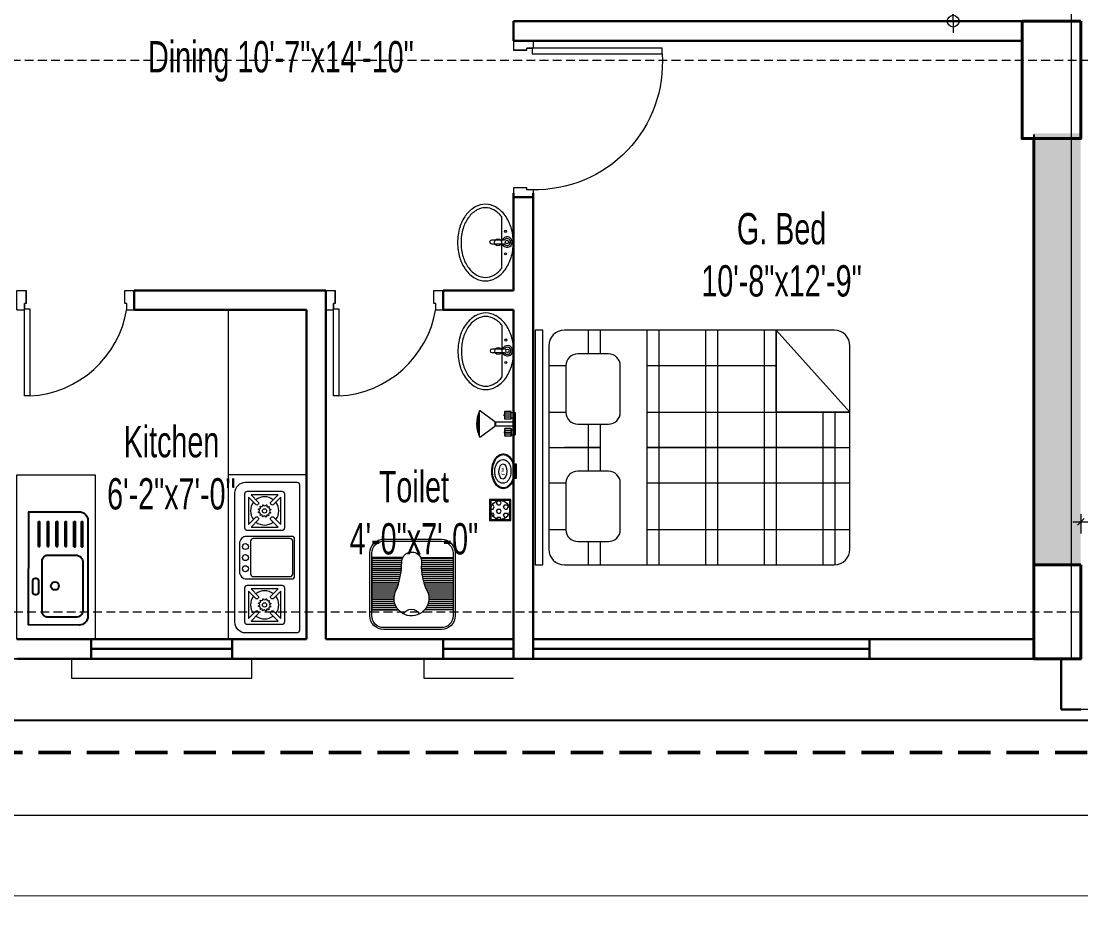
# Model space of a CAD drawing. Header units: inches. Extents: x 64086 to 138972, y -13497 to 16809.
# Drawn here: x 95404.9 to 95675.8, y -11984.5 to -11753.7 of the extents above; entities that cross this region are included whole.
import ezdxf

# ---------------------------------------------------------------- set-up
doc = ezdxf.new("R2010")
doc.units = ezdxf.units.IN
doc.header["$LTSCALE"] = 0.5
doc.header["$MEASUREMENT"] = 0
doc.header["$PDMODE"] = 2
doc.linetypes.add('DASHED', pattern=[0.75, 0.5, -0.25])
doc.layers.get('0').update_dxf_attribs({"lineweight": 13})
for name, color, linetype, lineweight in [('A-LINE', 252, 'Continuous', 15), ('BEAM 2', 87, 'Continuous', 15), ('Boundary', 6, 'DASHED', 50), ('Column', 1, 'Continuous', 40), ('DIM', 5, 'Continuous', 13), ('DOOR', 30, 'Continuous', 20), ('e-tv+tel', 5, 'Continuous', 25), ('eq1', 113, 'Continuous', 25), ('f2', 94, 'Continuous', 25), ('fixture', 24, 'Continuous', 13), ('fur', 42, 'Continuous', 15), ('P-BASIN1', 6, 'Continuous', 15), ('P-COMMODE', 6, 'Continuous', 15), ('P-FLOOR-DRAIN', 4, 'Continuous', 15), ('P-SHOWER', 7, 'Continuous', 15), ('P.cap', 4, 'Continuous', 20), ('railing', 30, 'Continuous', 15), ('Raling', 35, 'Continuous', 20), ('TEXT', 7, 'Continuous', 13), ('Text-2', 7, 'Continuous', 18), ('TEXT-IN', 7, 'Continuous', 15), ('text-s2', 7, 'Continuous', 20), ('WALL', 7, 'Continuous', 30), ('WALL-0', 7, 'Continuous', 18), ('Wall_20', 253, 'Continuous', 20)]:
    doc.layers.add(name, color=color, linetype=linetype, lineweight=lineweight)
doc.layers.add('FURNITURE', color=157, linetype='Continuous')
doc.styles.add('1', font='ARIALN.TTF')
doc.styles.get("Standard").update_dxf_attribs({"font": 'ARIALNB.TTF'})
doc.styles.add('STYLE1', font='ARIALN.TTF', dxfattribs={"width": 0.8})
doc.dimstyles.new('1_8', dxfattribs={"dimtxt": 5, "dimasz": 1.5, "dimexe": 0.18, "dimexo": 0.0625, "dimgap": 0.125, "dimtad": 0, "dimdec": 0, "dimzin": 3, "dimdsep": 46, "dimlunit": 4, "dimtxsty": 'STYLE1', "dimblk": 'D', "dimcen": 3, "dimse1": 1, "dimse2": 1, "dimclrt": 7, "dimadec": 0, "dimazin": 0, "dimtfac": 1, "dimtdec": 0, "dimtix": 1, "dimtmove": 0, "dimatfit": 3, "dimldrblk": 'OPEN90', "dimfxl": 1, "dimtvp": 0.75, "dimtolj": 1, "dimtzin": 0, "dimarcsym": 0})
doc.dimstyles.new('Column Dim', dxfattribs={"dimtxt": 9, "dimasz": 1.5, "dimexe": 13.25, "dimexo": 11, "dimgap": 1, "dimtad": 0, "dimdec": 1, "dimzin": 0, "dimdsep": 46, "dimlunit": 4, "dimtxsty": 'Standard', "dimblk": 'DIM', "dimcen": 0, "dimse1": 1, "dimse2": 1, "dimclrd": 5, "dimclre": 5, "dimclrt": 7, "dimadec": 0, "dimazin": 0, "dimtfac": 1, "dimtdec": 1, "dimtofl": 0, "dimtmove": 2, "dimatfit": 3, "dimldrblk": 'DIM', "dimfxl": 1, "dimtolj": 1, "dimtzin": 0, "dimarcsym": 0})
doc.dimstyles.new('DIM-1-2', dxfattribs={"dimtxt": 8, "dimasz": 1.75, "dimexe": 3, "dimexo": 2, "dimgap": 3, "dimtad": 0, "dimdec": 0, "dimzin": 3, "dimdsep": 46, "dimlunit": 4, "dimtxsty": '1', "dimblk": 'OBLIQUE', "dimcen": 1, "dimdle": 2, "dimclrd": 256, "dimclre": 256, "dimclrt": 256, "dimadec": 0, "dimazin": 0, "dimtfac": 0.75, "dimtdec": 0, "dimtmove": 1, "dimatfit": 3, "dimldrblk": 'OBLIQUE', "dimfxl": 1, "dimtolj": 1, "dimtzin": 0, "dimlwd": -1, "dimlwe": -1, "dimarcsym": 0})
pattern_1 = [(225, (19362.28457, 30685.39488), (-0.0883883476, 0.0883883476), [])]

# ---------------------------------------------------------------- blocks, each defined once
blk = doc.blocks.new('D')
at = {"layer": 'DIM'}
for q in [(-1.125, 0), (0, 1.125), (1.125, 0), (0, -1.125)]:
    blk.add_line((0, 0), q, dxfattribs=at)
at = {"layer": 'DIM', "color": 6, "const_width": 0.375}
blk.add_lwpolyline([(-0.1875, 0, 1), (0.1875, 0, 1)], format="xyb", close=True, dxfattribs=at)
blk = doc.blocks.new('*D47')
at = {"layer": 'Defpoints', "color": 0, "transparency": 16777216}
for p in [(71204.6, -11684.75), (71193.77, -11806.11), (99510, -11806.11)]:
    blk.add_point(p, dxfattribs=at)
at = {"layer": 'text-s2', "color": 0, "lineweight": -2, "transparency": 16777216}
blk.add_line((71193.77, -11686.25), (71193.77, -11804.61), dxfattribs=at)
at = {"layer": 'text-s2', "color": 0, "lineweight": -2, "transparency": 16777216, "xscale": 1.5, "yscale": 1.5, "zscale": 1.5}
for p, rotation in [((71193.77, -11684.75), 90), ((71193.77, -11806.11), 270)]:
    blk.add_blockref('D', p, dxfattribs=dict(at, rotation=rotation))
at = {"layer": 'text-s2', "color": 7, "transparency": 16777216, "insert": (71189.94, -11745.43), "char_height": 5, "attachment_point": 5, "rotation": 90, "style": 'STYLE1'}
blk.add_mtext('\\A1;10\'-1"', dxfattribs=at)
blk = doc.blocks.new('_Open90')
at = {"layer": 'DIM', "color": 0, "lineweight": -2}
for p, q in [((0, 0), (-1, 0)), ((-0.5, 0.5), (0, 0)), ((0, 0), (-0.5, -0.5))]:
    blk.add_line(p, q, dxfattribs=at)
blk = doc.blocks.new('toilet d')
at = {"layer": 'railing'}
for p, q in [((98951.72, -21113.88), (98951.72, -21091.64)), ((98951.72, -21091.64), (98953.15, -21091.64)), ((98953.15, -21091.64), (98953.15, -21113.88)), ((98925.06, -21118.64), (98925.06, -21113.64)), ((98927, -21113.64), (98925.06, -21113.64)), ((98955.06, -21113.64), (98953.15, -21113.64)), ((98955.06, -21113.64), (98955.06, -21118.64)), ((98926.96, -21113.88), (98926.96, -21115.31)), ((98926.96, -21113.88), (98926.96, -21115.31)), ((98926.96, -21115.31), (98927.44, -21115.31)), ((98927.44, -21115.31), (98927.44, -21118.64)), ((98927.44, -21115.31), (98927.44, -21118.64)), ((98953.15, -21113.88), (98951.72, -21113.88)), ((98952.68, -21115.31), (98952.68, -21118.64)), ((98952.68, -21118.64), (98952.68, -21115.31)), ((98952.68, -21115.31), (98953.15, -21115.31)), ((98953.15, -21113.88), (98953.15, -21115.31)), ((98953.15, -21115.31), (98953.15, -21113.88)), ((98927.44, -21118.64), (98925.06, -21118.64)), ((98955.06, -21118.64), (98952.68, -21118.64))]:
    blk.add_line(p, q, dxfattribs=at)
blk.add_arc((98953.17, -21118.15), 26.55, 93.112, 170.7406, dxfattribs=at)
blk = doc.blocks.new('_Oblique')
at = {"color": 0, "linetype": 'ByBlock', "lineweight": -2}
blk.add_line((-0.5, -0.5), (0.5, 0.5), dxfattribs=at)
blk = doc.blocks.new('*D440')
at = {"layer": 'Defpoints', "color": 0, "ltscale": 3, "transparency": 16777216}
for p in [(95137.85, -11940.71), (96481.85, -11940.62), (96481.86, -11977.21)]:
    blk.add_point(p, dxfattribs=at)
at = {"layer": 'TEXT', "ltscale": 3, "transparency": 16777216}
for p, q in [((95137.86, -11975.31), (95137.86, -11980.31)), ((96481.86, -11975.21), (96481.86, -11980.21)), ((95135.86, -11977.31), (95788.27, -11977.26)), ((96483.86, -11977.21), (95831.44, -11977.26))]:
    blk.add_line(p, q, dxfattribs=at)
at = {"layer": 'TEXT', "ltscale": 3, "transparency": 16777216, "xscale": 1.75, "yscale": 1.75, "zscale": 1.75}
for p, rotation in [((96481.86, -11977.21), 0.003934552262808667), ((95137.86, -11977.31), 180.0039345522628)]:
    blk.add_blockref('_Oblique', p, dxfattribs=dict(at, rotation=rotation))
at = {"layer": 'TEXT', "ltscale": 3, "transparency": 16777216, "insert": (95809.86, -11977.26), "char_height": 11, "attachment_point": 5, "rotation": 0.0039, "style": '1'}
blk.add_mtext('\\A1;112\'-0"', dxfattribs=at)
blk = doc.blocks.new('*D444')
at = {"layer": 'Defpoints', "color": 0, "ltscale": 3, "transparency": 16777216}
for p in [(96349.83, -11916.71), (95162.83, -11923.71), (96349.83, -11956.71)]:
    blk.add_point(p, dxfattribs=at)
at = {"layer": 'TEXT', "ltscale": 3, "transparency": 16777216}
for p, q in [((95160.83, -11956.71), (95734.32, -11956.71)), ((95162.83, -11954.71), (95162.83, -11959.71)), ((96351.83, -11956.71), (95778.34, -11956.71)), ((96349.83, -11954.71), (96349.83, -11959.71))]:
    blk.add_line(p, q, dxfattribs=at)
at = {"layer": 'TEXT', "ltscale": 3, "transparency": 16777216, "xscale": 1.75, "yscale": 1.75, "zscale": 1.75, "rotation": 180}
blk.add_blockref('_Oblique', (95162.83, -11956.71), dxfattribs=at)
at = {"layer": 'TEXT', "ltscale": 3, "transparency": 16777216, "xscale": 1.75, "yscale": 1.75, "zscale": 1.75}
blk.add_blockref('_Oblique', (96349.83, -11956.71), dxfattribs=at)
at = {"layer": 'TEXT', "ltscale": 3, "transparency": 16777216, "insert": (95756.33, -11956.71), "char_height": 11, "attachment_point": 5, "style": '1'}
blk.add_mtext('\\A1;98\'-11"', dxfattribs=at)
blk = doc.blocks.new('door-3')
at = {"layer": 'railing'}
for p, q in [((98873.42, -21113.88), (98873.42, -21080.69)), ((98873.42, -21080.69), (98874.85, -21080.69)), ((98874.85, -21080.69), (98874.85, -21113.88)), ((98836.75, -21118.64), (98836.75, -21113.64)), ((98838.65, -21113.64), (98836.75, -21113.64)), ((98876.75, -21113.64), (98874.85, -21113.64)), ((98876.75, -21113.64), (98876.75, -21118.64)), ((98838.66, -21113.88), (98838.66, -21115.31)), ((98838.66, -21113.88), (98838.66, -21115.31)), ((98838.66, -21115.31), (98839.13, -21115.31)), ((98839.13, -21115.31), (98839.13, -21118.64)), ((98839.13, -21115.31), (98839.13, -21118.64)), ((98874.85, -21113.88), (98873.42, -21113.88)), ((98874.37, -21115.31), (98874.37, -21118.64)), ((98874.37, -21118.64), (98874.37, -21115.31)), ((98874.37, -21115.31), (98874.85, -21115.31)), ((98874.85, -21113.88), (98874.85, -21115.31)), ((98874.85, -21115.31), (98874.85, -21113.88)), ((98839.13, -21118.64), (98836.75, -21118.64)), ((98876.75, -21118.64), (98874.37, -21118.64))]:
    blk.add_line(p, q, dxfattribs=at)
blk.add_arc((98871.12, -21113.08), 32.47, 85.9343, 181.4162, dxfattribs=at)
blk = doc.blocks.new('lilklkl')
at = {"color": 23}
for p, q in [((19201.27, -4998.29), (19141.27, -4998.29)), ((19141.27, -4998.29), (19141.27, -5000.29)), ((19141.27, -5000.29), (19201.27, -5000.29)), ((19201.27, -5000.29), (19201.27, -4998.29)), ((19167.27, -5001.79), (19145.27, -5001.79)), ((19197.27, -5001.79), (19162.27, -5001.79)), ((19171.27, -5001.79), (19171.27, -5014.9)), ((19141.27, -5005.79), (19141.27, -5074.79)), ((19171.27, -5014.9), (19171.27, -5005.79)), ((19201.27, -5074.79), (19201.27, -5005.79)), ((19171.27, -5074.79), (19171.27, -5026.9)), ((19171.27, -5026.9), (19171.27, -5078.79)), ((19145.27, -5078.79), (19175.27, -5078.79)), ((19175.27, -5078.79), (19197.27, -5078.79))]:
    blk.add_line(p, q, dxfattribs=at)
at = {"color": 33}
for p, q in [((19150.27, -5001.79), (19150.27, -5006.19)), ((19162.27, -5001.79), (19162.27, -5006.19)), ((19180.27, -5001.79), (19180.27, -5006.19)), ((19192.27, -5001.79), (19192.27, -5006.19)), ((19147.23, -5011.9), (19141.27, -5011.9)), ((19171.27, -5011.9), (19165.21, -5011.9)), ((19177.23, -5011.9), (19171.27, -5011.9)), ((19201.27, -5011.9), (19195.21, -5011.9)), ((19147.24, -5014.9), (19141.27, -5014.9)), ((19171.27, -5014.9), (19165.2, -5014.9)), ((19177.24, -5014.9), (19171.27, -5014.9)), ((19201.27, -5014.9), (19195.2, -5014.9)), ((19171.27, -5026.9), (19141.27, -5026.9)), ((19150.27, -5026.9), (19150.27, -5078.79)), ((19162.27, -5026.9), (19162.27, -5078.79)), ((19201.27, -5026.9), (19171.27, -5026.9)), ((19180.27, -5026.9), (19180.27, -5078.79)), ((19192.27, -5026.9), (19192.27, -5059.9)), ((19171.27, -5029.9), (19141.27, -5029.9)), ((19201.27, -5029.9), (19171.27, -5029.9)), ((19171.27, -5041.9), (19141.27, -5041.9)), ((19201.27, -5041.9), (19171.27, -5041.9)), ((19171.27, -5044.9), (19141.27, -5044.9)), ((19201.27, -5044.9), (19171.27, -5044.9)), ((19171.27, -5056.9), (19141.27, -5056.9)), ((19201.27, -5056.9), (19171.27, -5056.9)), ((19171.27, -5059.9), (19141.27, -5059.9)), ((19201.27, -5059.9), (19171.27, -5059.9)), ((19171.27, -5071.9), (19141.27, -5071.9)), ((19180.27, -5071.9), (19171.27, -5071.9)), ((19171.27, -5074.9), (19141.27, -5074.9)), ((19180.27, -5074.9), (19171.27, -5074.9))]:
    blk.add_line(p, q, dxfattribs=at)
at = {"color": 40}
for p, q in [((19162.21, -5006.19), (19150.23, -5006.19)), ((19192.21, -5006.19), (19180.23, -5006.19)), ((19147.23, -5009.2), (19147.24, -5017.1)), ((19165.2, -5017.09), (19165.21, -5009.2)), ((19177.23, -5009.2), (19177.24, -5017.1)), ((19195.2, -5017.09), (19195.21, -5009.2)), ((19150.24, -5020.09), (19162.2, -5020.09)), ((19180.24, -5020.09), (19192.2, -5020.09))]:
    blk.add_line(p, q, dxfattribs=at)
at = {"color": 23}
for centre, start, end in [((19145.27, -5005.79), 90, 180), ((19197.27, -5005.79), 0, 90), ((19145.27, -5074.79), 180, 270), ((19197.27, -5074.79), 270, 0)]:
    blk.add_arc(centre, 4, start, end, dxfattribs=at)
at = {"color": 40}
for centre, start, end in [((19150.23, -5009.19), 90, 180.1414), ((19162.21, -5009.19), 359.8975, 90), ((19180.23, -5009.19), 90, 180.1414), ((19192.21, -5009.19), 359.8975, 90), ((19150.24, -5017.09), 180.1414, 270), ((19162.2, -5017.09), 270, 359.8975), ((19180.24, -5017.09), 180.1414, 270), ((19192.2, -5017.09), 270, 359.8975)]:
    blk.add_arc(centre, 3, start, end, dxfattribs=at)
at = {"layer": 'DOOR'}
for p, q in [((19201.27, -5059.9), (19180.27, -5078.79)), ((19180.27, -5078.79), (19180.27, -5059.9)), ((19180.27, -5059.9), (19201.27, -5059.9))]:
    blk.add_line(p, q, dxfattribs=at)
blk = doc.blocks.new('A$C32C23EB6')
at = {"layer": 'fur'}
blk.add_blockref('lilklkl', (-19141.27, 5078.79), dxfattribs=at)
blk = doc.blocks.new('BURNER')
at = {"layer": 'fur'}
for points in [[(-21, -15), (-21, -0.75, -0.414214), (-20.25, 0), (20.25, 0, -0.414214), (21, -0.75), (21, -15, -0.414214), (18, -18), (-18, -18, -0.414214)], [(-5.9, -2.13), (-5.9, -14.72, 0.414214), (-3.9, -16.72), (3.94, -16.72, 0.414214), (5.94, -14.72), (5.94, -2.13, 0.414214), (5.19, -1.38), (-5.15, -1.38, 0.414214)], [(-5.32, -2.63), (-5.32, -12.88, 0.414214), (-4.57, -13.63), (4.53, -13.63, 0.414214), (5.28, -12.88), (5.28, -2.63, 0.414214), (4.53, -1.88), (-4.57, -1.88, 0.414214)], [(-18.5, -14.47), (-18.5, -4.97, -0.414214), (-17.75, -4.22), (-8.25, -4.22, -0.414214), (-7.5, -4.97), (-7.5, -14.47, -0.414214), (-8.25, -15.22), (-17.75, -15.22, -0.414214)], [(-17.5, -5.93), (-17.5, -13.51), (-15.47, -11.48, -0.414214), (-14.91, -11.48), (-14.76, -11.62, -0.414214), (-14.76, -12.19), (-16.79, -14.22), (-9.21, -14.22), (-11.24, -12.19, -0.414214), (-11.24, -11.62), (-11.1, -11.48, -0.414214), (-10.53, -11.48), (-8.5, -13.51), (-8.5, -5.93), (-10.53, -7.96, -0.414214), (-11.1, -7.96), (-11.24, -7.81, -0.414214), (-11.24, -7.25), (-9.21, -5.22), (-16.79, -5.22), (-14.76, -7.25, -0.414214), (-14.76, -7.81), (-14.91, -7.96, -0.414214), (-15.47, -7.96)], [(7.67, -14.47), (7.67, -4.97, -0.414214), (8.42, -4.22), (17.92, -4.22, -0.414214), (18.67, -4.97), (18.67, -14.47, -0.414214), (17.92, -15.22), (8.42, -15.22, -0.414214)], [(8.67, -5.93), (8.67, -13.51), (10.7, -11.48, -0.414214), (11.26, -11.48), (11.4, -11.62, -0.414214), (11.4, -12.19), (9.37, -14.22), (16.96, -14.22), (14.93, -12.19, -0.414214), (14.93, -11.62), (15.07, -11.48, -0.414214), (15.64, -11.48), (17.67, -13.51), (17.67, -5.93), (15.64, -7.96, -0.414214), (15.07, -7.96), (14.93, -7.81, -0.414214), (14.93, -7.25), (16.96, -5.22), (9.37, -5.22), (11.4, -7.25, -0.414214), (11.4, -7.81), (11.26, -7.96, -0.414214), (10.7, -7.96)], [(-13.5, -8.05, -0.029973), (-13.29, -8, 0.921201), (-12.6, -8.03, -0.029973), (-12.4, -8.09, 0.921201), (-11.8, -8.46, -0.029973), (-11.66, -8.61, 0.921201), (-11.33, -9.22, -0.029973), (-11.29, -9.43, 0.921201), (-11.31, -10.12, -0.029973), (-11.37, -10.32, 0.921201), (-11.74, -10.91, -0.029973), (-11.89, -11.06, 0.921201), (-12.51, -11.39, -0.029973), (-12.71, -11.43, 0.921201), (-13.4, -11.41, -0.029973), (-13.6, -11.35, 0.921201), (-14.2, -10.98, -0.029973), (-14.34, -10.83, 0.921201), (-14.67, -10.21, -0.029973), (-14.71, -10.01, 0.921201), (-14.69, -9.31, -0.029973), (-14.63, -9.11, 0.921201), (-14.26, -8.52, -0.029973), (-14.11, -8.38, 0.921201)], [(12.67, -8.05, -0.029973), (12.87, -8, 0.921201), (13.57, -8.03, -0.029973), (13.77, -8.09, 0.921201), (14.36, -8.46, -0.029973), (14.51, -8.61, 0.921201), (14.83, -9.22, -0.029973), (14.88, -9.43, 0.921201), (14.86, -10.12, -0.029973), (14.8, -10.32, 0.921201), (14.43, -10.91, -0.029973), (14.28, -11.06, 0.921201), (13.66, -11.39, -0.029973), (13.46, -11.43, 0.921201), (12.76, -11.41, -0.029973), (12.56, -11.35, 0.921201), (11.97, -10.98, -0.029973), (11.83, -10.83, 0.921201), (11.5, -10.21, -0.029973), (11.45, -10.01, 0.921201), (11.48, -9.31, -0.029973), (11.54, -9.11, 0.921201), (11.91, -8.52, -0.029973), (12.06, -8.38, 0.921201)]]:
    blk.add_lwpolyline(points, format="xyb", close=True, dxfattribs=at)
for centre, radius in [((-13.01, -9.75), 0.597), ((13.19, -9.75), 0.597), ((-3.07, -15.05), 0.834), ((0.02, -15.05), 0.834), ((3.11, -15.05), 0.834)]:
    blk.add_circle(centre, radius, dxfattribs=at)
for centre, start, end in [((-13, -9.72), 52.3105, 127.6895), ((13.17, -9.72), 52.3105, 127.6895), ((-13, -9.72), 142.3105, 217.6895), ((-13, -9.72), 322.3105, 37.6895), ((13.17, -9.72), 142.3105, 217.6895), ((13.17, -9.72), 322.3105, 37.6895), ((-13, -9.72), 232.3105, 307.6895), ((13.17, -9.72), 232.3105, 307.6895)]:
    blk.add_arc(centre, 3.93, start, end, dxfattribs=at)
blk = doc.blocks.new('RFG')
at = {"layer": 'eq1'}
for p, q in [((58975.63, -1234.82), (58975.16, -1234.82)), ((58978, -1234.82), (58977.52, -1234.82)), ((58980.84, -1234.82), (58980.36, -1234.82)), ((58983.67, -1234.82), (58983.2, -1234.82)), ((58986.51, -1234.82), (58986.04, -1234.82)), ((58989.35, -1234.82), (58988.88, -1234.82)), ((58975.63, -1242.84), (58975.16, -1242.84)), ((58978, -1242.84), (58977.52, -1242.84)), ((58980.84, -1242.84), (58980.36, -1242.84)), ((58983.67, -1242.84), (58983.2, -1242.84)), ((58986.51, -1242.84), (58986.04, -1242.84)), ((58989.35, -1242.84), (58988.88, -1242.84))]:
    blk.add_line(p, q, dxfattribs=at)
for points in [[(58976.37, -1209.78), (58992.47, -1209.78), (58992.45, -1245.97), (58976.37, -1245.97, -0.414214), (58973.53, -1243.14), (58973.53, -1212.62, -0.414214)], [(58988.15, -1221.65), (58988.15, -1230.22, -0.414214), (58986.26, -1232.11), (58977.49, -1232.11, -0.414214), (58975.12, -1229.74), (58975.12, -1214.61, -0.414214), (58977.49, -1212.24), (58986.26, -1212.24, -0.414214), (58988.15, -1214.13)], [(58990.06, -1219.46), (58990.42, -1219.46, -0.414214), (58991.13, -1220.17), (58991.13, -1223.99, -0.414214), (58990.42, -1224.7), (58990.06, -1224.7, -0.414214), (58989.35, -1223.99), (58989.35, -1220.17, -0.414214)]]:
    blk.add_lwpolyline(points, format="xyb", close=True, dxfattribs=at)
for points in [[(58975.16, -1234.82), (58975.16, -1242.84)], [(58975.63, -1234.82), (58975.63, -1242.84)], [(58977.52, -1234.82), (58977.52, -1242.84)], [(58978, -1234.82), (58978, -1242.84)], [(58980.36, -1234.82), (58980.36, -1242.84)], [(58980.84, -1234.82), (58980.84, -1242.84)], [(58983.2, -1234.82), (58983.2, -1242.84)], [(58983.67, -1234.82), (58983.67, -1242.84)], [(58986.04, -1234.82), (58986.04, -1242.84)], [(58986.51, -1234.82), (58986.51, -1242.84)], [(58988.88, -1234.82), (58988.88, -1242.84)], [(58989.35, -1234.82), (58989.35, -1242.84)]]:
    blk.add_lwpolyline(points, dxfattribs=at)
blk.add_circle((58984.09, -1222.25), 1.28, dxfattribs=at)
blk = doc.blocks.new('p-basin11')
at = {"lineweight": 13}
for p, q in [((-0.49, 4.45), (-0.49, 0.85)), ((0.5, 0.86), (0.5, 4.45)), ((-7.44, 1.49), (7.15, 1.49))]:
    blk.add_line(p, q, dxfattribs=at)
for centre, radius in [((-0.08, 2.58), 0.99), ((-3.35, 0.44), 0.298), ((0, 0), 0.495), ((3.06, 0.44), 0.298)]:
    blk.add_circle(centre, radius, dxfattribs=at)
for centre, radius, start, end in [((-1.18, 2.6), 11.33, 106.7647, 126.0274), ((-1.18, 2.6), 10.34, 106.7647, 126.0274), ((-1.18, 2.6), 10.34, 106.7647, 126.0274), ((-0.15, -0.85), 14.92, 90, 106.7647), ((-0.15, -0.85), 13.93, 90, 106.7647), ((-0.15, -0.85), 13.93, 90, 106.7647), ((-0.15, -0.85), 14.92, 73.2353, 90), ((-0.15, -0.85), 13.93, 73.2353, 90), ((-0.15, -0.85), 13.93, 73.2353, 90), ((0.89, 2.6), 10.34, 53.9726, 73.2353), ((0.89, 2.6), 10.34, 53.9726, 73.2353), ((0.89, 2.6), 11.33, 53.9726, 73.2353), ((-5.2, 6.16), 5.84, 150.3366, 180), ((-2.77, 4.78), 8.63, 126.0274, 150.3366), ((-2.77, 4.78), 7.64, 126.0274, 150.3366), ((-2.77, 4.78), 7.64, 126.0274, 150.3366), ((2.48, 4.78), 7.64, 29.6634, 53.9726), ((2.48, 4.78), 8.63, 29.6634, 53.9726), ((4.9, 6.16), 5.84, 0, 29.6634), ((-5.2, 6.16), 5.84, 180, 209.6634), ((-5.2, 6.16), 4.85, 150.3366, 180), ((-5.2, 6.16), 4.85, 150.3366, 180), ((-5.2, 6.16), 4.85, 180, 209.6634), ((4.9, 6.16), 4.85, 0, 29.6634), ((4.9, 6.16), 4.85, 360, 29.6634), ((4.9, 6.16), 4.85, 330.3366, 0), ((4.9, 6.16), 5.84, 330.3366, 0), ((-2.77, 7.54), 8.63, 209.6634, 233.9726), ((-2.77, 7.54), 7.64, 209.6634, 232.3), ((0, 4.45), 0.495, 0, 180), ((2.48, 7.54), 7.64, 307.7, 330.3366), ((2.48, 7.54), 8.63, 306.0274, 330.3366), ((-1.18, 9.72), 11.33, 233.9726, 253.2353), ((0, 0), 1.48, 109.6514, 70.3603), ((0, 0), 0.99, 120.3431, 59.7554), ((0.89, 9.72), 11.33, 286.7647, 306.0274), ((-0.15, 13.16), 14.92, 253.2353, 270), ((-0.15, 13.16), 14.92, 270, 286.7647)]:
    blk.add_arc(centre, radius, start, end, dxfattribs=at)
blk = doc.blocks.new('pp-sh')
at = {"ltscale": 0.01}
h = blk.add_hatch(dxfattribs=at)
h.set_pattern_fill('ANSI31', color=256, style=0)
h.set_pattern_definition(pattern_1)
h.paths.add_polyline_path([(18743.58, 25839.35), (18749.1, 25839.35, 0.199471)])
h = blk.add_hatch(dxfattribs=at)
h.set_pattern_fill('ANSI31', color=256, style=0)
h.set_pattern_definition(pattern_1)
h.paths.add_polyline_path([(18745.89, 25835.65), (18746.8, 25835.65, -0.163612), (18746.84, 25835.78), (18745.84, 25835.78, -0.163612)])
for p, q in [((18743.4, 25839), (18745.84, 25835.78)), ((18749.1, 25839.35), (18743.58, 25839.35)), ((18749.28, 25839), (18746.84, 25835.78)), ((18746.84, 25835.78), (18745.84, 25835.78)), ((18746.8, 25835.65), (18745.89, 25835.65)), ((18745.89, 25835.65), (18745.89, 25831.13)), ((18746.8, 25835.65), (18746.8, 25831.13)), ((18745.28, 25833.51), (18743.51, 25833.51)), ((18743.51, 25832.08), (18743.51, 25833.51)), ((18743.95, 25832.08), (18743.95, 25833.51)), ((18744.54, 25833.62), (18744.26, 25833.62)), ((18744.26, 25833.59), (18744.26, 25833.62)), ((18744.4, 25833.59), (18744.4, 25833.62)), ((18744.4, 25832.08), (18744.4, 25833.51)), ((18744.54, 25833.59), (18744.54, 25833.62)), ((18744.84, 25832.08), (18744.84, 25833.51)), ((18745.28, 25832.08), (18745.28, 25833.51)), ((18747.4, 25832.08), (18747.4, 25833.51)), ((18747.4, 25833.51), (18749.17, 25833.51)), ((18747.84, 25832.08), (18747.84, 25833.51)), ((18748.15, 25833.59), (18748.15, 25833.62)), ((18748.15, 25833.62), (18748.42, 25833.62)), ((18748.29, 25833.59), (18748.29, 25833.62)), ((18748.29, 25832.08), (18748.29, 25833.51)), ((18748.42, 25833.59), (18748.42, 25833.62)), ((18748.73, 25832.08), (18748.73, 25833.51)), ((18749.17, 25832.08), (18749.17, 25833.51)), ((18745.28, 25832.08), (18743.51, 25832.08)), ((18743.8, 25832.04), (18743.8, 25831.13)), ((18748.88, 25831.13), (18743.8, 25831.13)), ((18744.99, 25832.04), (18744.99, 25831.13)), ((18746.8, 25831.13), (18745.89, 25831.13)), ((18747.4, 25832.08), (18749.17, 25832.08)), ((18747.69, 25832.04), (18747.69, 25831.13)), ((18748.88, 25832.04), (18748.88, 25831.13))]:
    blk.add_line(p, q, dxfattribs=at)
for centre, radius, start, end in [((18743.58, 25839.13), 0.222, 90, 216.0286), ((18746.34, 25832.71), 7.19, 67.4384, 112.5616), ((18749.1, 25839.13), 0.222, 323.9714, 90), ((18745.67, 25835.65), 0.222, 0, 37.1678), ((18747.02, 25835.65), 0.222, 142.8322, 180), ((18743.73, 25832.87), 0.68, 70.9882, 109.0118), ((18743.73, 25833.55), 0, 152.3346, 180), ((18744.4, 25832.37), 1.22, 68.7379, 111.2621), ((18744.18, 25832.87), 0.68, 70.9882, 109.0118), ((18744.62, 25832.87), 0.68, 70.9882, 109.0118), ((18745.06, 25832.87), 0.68, 70.9882, 109.0118), ((18747.62, 25832.87), 0.68, 70.9882, 109.0118), ((18748.29, 25832.37), 1.22, 68.7379, 111.2621), ((18748.06, 25832.87), 0.68, 70.9882, 109.0118), ((18748.51, 25832.87), 0.68, 70.9882, 109.0118), ((18748.95, 25832.87), 0.68, 70.9882, 109.0118), ((18748.95, 25833.55), 0, 0, 27.6654), ((18743.73, 25832.72), 0.68, 250.9882, 289.0118), ((18744.18, 25832.72), 0.68, 250.9882, 289.0118), ((18744.62, 25832.72), 0.68, 250.9882, 289.0118), ((18745.06, 25832.72), 0.68, 250.9882, 289.0118), ((18747.62, 25832.72), 0.68, 250.9882, 289.0118), ((18748.06, 25832.72), 0.68, 250.9882, 289.0118), ((18748.51, 25832.72), 0.68, 250.9882, 289.0118), ((18748.95, 25832.72), 0.68, 250.9882, 289.0118)]:
    blk.add_arc(centre, radius, start, end, dxfattribs=at)
blk = doc.blocks.new('RY')
at = {"layer": 'fixture'}
for p, q in [((227073.05, -59649.09), (227072.37, -59649.09)), ((227073.05, -59649.32), (227072.43, -59649.32)), ((227073.05, -59649.54), (227072.48, -59649.54)), ((227073.05, -59649.76), (227072.52, -59649.76)), ((227073.05, -59649.98), (227072.56, -59649.98)), ((227073.05, -59650.2), (227072.59, -59650.2)), ((227073.05, -59650.42), (227072.61, -59650.42)), ((227073.05, -59651.3), (227072.61, -59651.3)), ((227073.05, -59650.64), (227072.62, -59650.64)), ((227073.05, -59651.08), (227072.62, -59651.08)), ((227073.05, -59650.86), (227072.63, -59650.86)), ((227073.05, -59652.62), (227073.05, -59649.09)), ((227072.39, -59652.62), (227073.05, -59652.62)), ((227073.05, -59652.4), (227072.45, -59652.4)), ((227073.05, -59652.18), (227072.49, -59652.18)), ((227073.05, -59651.96), (227072.54, -59651.96)), ((227073.05, -59651.74), (227072.57, -59651.74)), ((227073.05, -59651.52), (227072.59, -59651.52))]:
    blk.add_line(p, q, dxfattribs=at)
at = {"layer": 'fixture', "color": 37}
blk.add_ellipse((227069.56, -59650.94), major_axis=(0.03, 1.96), ratio=0.508227, dxfattribs=at)
at = {"layer": 'fixture'}
for points, knots in [([(227069.67, -59655.34), (227070.14, -59655.34), (227070.61, -59655.17), (227071.49, -59654.46), (227071.88, -59653.92), (227072.44, -59652.6), (227072.61, -59651.83), (227072.64, -59650.26), (227072.52, -59649.46), (227072.02, -59648.09), (227071.65, -59647.51), (227070.8, -59646.71), (227070.32, -59646.49), (227069.39, -59646.39), (227068.91, -59646.52), (227068.01, -59647.13), (227067.6, -59647.62), (227066.98, -59648.88), (227066.78, -59649.63), (227066.67, -59651.2), (227066.76, -59652), (227067.19, -59653.43), (227067.53, -59654.05), (227068.36, -59654.94), (227068.83, -59655.21), (227069.42, -59655.33), (227069.54, -59655.34), (227069.67, -59655.34)], [0, 0, 0, 0, 0.512242, 0.512242, 1.024485, 1.024485, 1.536727, 1.536727, 2.04897, 2.04897, 2.561212, 2.561212, 3.073455, 3.073455, 3.585697, 3.585697, 4.09794, 4.09794, 4.610182, 4.610182, 5.122425, 5.122425, 5.634667, 5.634667, 6.14691, 6.14691, 6.283185, 6.283185, 6.283185, 6.283185]), ([(227069.67, -59655.14), (227070.05, -59655.14), (227070.44, -59655.01), (227071.19, -59654.47), (227071.55, -59654.05), (227072.1, -59652.97), (227072.3, -59652.32), (227072.46, -59650.96), (227072.43, -59650.24), (227072.15, -59648.92), (227071.9, -59648.32), (227071.27, -59647.37), (227070.89, -59647.03), (227070.12, -59646.65), (227069.74, -59646.59), (227068.97, -59646.73), (227068.58, -59646.93), (227067.86, -59647.63), (227067.53, -59648.13), (227067.07, -59649.31), (227066.93, -59650), (227066.89, -59651.43), (227067, -59652.18), (227067.43, -59653.43), (227067.73, -59653.96), (227068.41, -59654.72), (227068.79, -59654.96), (227069.34, -59655.12), (227069.5, -59655.14), (227069.67, -59655.14)], [0, 0, 0, 0, 0.466932, 0.466932, 0.933864, 0.933864, 1.400796, 1.400796, 1.867727, 1.867727, 2.334659, 2.334659, 2.801591, 2.801591, 3.268523, 3.268523, 3.735455, 3.735455, 4.202387, 4.202387, 4.669318, 4.669318, 5.165008, 5.165008, 5.62593, 5.62593, 6.080806, 6.080806, 6.283185, 6.283185, 6.283185, 6.283185])]:
    blk.add_open_spline(points, degree=3, knots=knots, dxfattribs=at)
at = {"layer": 'fixture', "color": 37}
blk.add_open_spline([(227069.6, -59647.92), (227069.34, -59647.91), (227069.09, -59647.98), (227068.25, -59648.39), (227067.93, -59648.94), (227067.55, -59650.04), (227067.47, -59650.66), (227067.53, -59651.62), (227067.59, -59651.97), (227067.78, -59652.58), (227067.9, -59652.86), (227068.21, -59653.33), (227068.41, -59653.53), (227068.88, -59653.84), (227069.16, -59653.93), (227069.74, -59653.97), (227070.04, -59653.9), (227070.53, -59653.65), (227070.73, -59653.47), (227071.05, -59653.09), (227071.17, -59652.88), (227071.47, -59652.22), (227071.57, -59651.72), (227071.64, -59650.73), (227071.6, -59650.22), (227071.4, -59649.43), (227071.28, -59649.13), (227070.94, -59648.58), (227070.71, -59648.32), (227070.17, -59648.01), (227069.9, -59647.92), (227069.6, -59647.92)], degree=3, knots=[0, 0, 0, 0, 0.251826, 0.251826, 0.981976, 0.981976, 1.712126, 1.712126, 2.138681, 2.138681, 2.508948, 2.508948, 2.825837, 2.825837, 3.120106, 3.120106, 3.414376, 3.414376, 3.708645, 3.708645, 4.002915, 4.002915, 4.608496, 4.608496, 5.214077, 5.214077, 5.606251, 5.606251, 5.998425, 5.998425, 6.283185, 6.283185, 6.283185, 6.283185], dxfattribs=at)
at = {"layer": 'fixture', "color": 37, "text_generation_flag": 4}
blk.add_text('Lux ', height=0.75, rotation=90, dxfattribs=at).set_placement((227069.24, -59651.81))
blk = doc.blocks.new('*X21')
at = {"color": 0}
for p, q in [((348.86, 2156.4), (349.37, 2156.4)), ((349.22, 2157.49), (349.37, 2157.49)), ((349.37, 2156.4), (349.69, 2156.94)), ((349.69, 2156.94), (349.37, 2157.49)), ((350.31, 2158.03), (350.62, 2158.57)), ((350.62, 2157.49), (350.31, 2158.03)), ((350.31, 2155.86), (350.62, 2156.4)), ((350.62, 2158.57), (351.25, 2158.57)), ((350.62, 2157.49), (351.25, 2157.49)), ((350.62, 2156.4), (351.25, 2156.4)), ((351.56, 2158.03), (351.25, 2158.57)), ((351.25, 2157.49), (351.56, 2158.03)), ((351.56, 2155.86), (351.25, 2156.4)), ((352.19, 2156.94), (352.5, 2157.49)), ((352.5, 2156.4), (352.19, 2156.94)), ((352.5, 2157.49), (353.12, 2157.49)), ((352.5, 2156.4), (353.12, 2156.4)), ((353.12, 2156.4), (353.44, 2156.94)), ((353.44, 2156.94), (353.12, 2157.49)), ((349, 2155.32), (349.37, 2155.32)), ((349.69, 2154.78), (349.37, 2155.32)), ((349.51, 2154.48), (349.69, 2154.78)), ((350.62, 2155.32), (350.31, 2155.86)), ((350.41, 2153.86), (350.62, 2154.24)), ((350.62, 2155.32), (351.25, 2155.32)), ((350.62, 2154.24), (351.25, 2154.24)), ((351.25, 2155.32), (351.56, 2155.86)), ((351.56, 2153.7), (351.25, 2154.24)), ((351.56, 2153.69), (351.56, 2153.7)), ((352.19, 2154.78), (352.5, 2155.32)), ((352.5, 2154.24), (352.19, 2154.78)), ((352.5, 2155.32), (353.12, 2155.32)), ((352.5, 2154.24), (352.92, 2154.24)), ((353.43, 2154.79), (353.12, 2155.32))]:
    blk.add_line(p, q, dxfattribs=at)
blk = doc.blocks.new('P-FLOOR')
at = {"layer": 'P-FLOOR-DRAIN'}
for points in [[(-2.08, 5.48), (-2.08, 0.98), (2.42, 0.98), (2.42, 5.48)], [(-1.85, 5.25), (-1.85, 1.2), (2.2, 1.2), (2.2, 5.25)]]:
    blk.add_lwpolyline(points, close=True, dxfattribs=at)
blk.add_circle((0.17, 3.23), 2.02, dxfattribs=at)
at = {"layer": 'P-FLOOR-DRAIN', "xscale": 0.8, "yscale": 0.8, "zscale": 0.8, "rotation": 270}
blk.add_blockref('*X21', (-1724.74, 284.25), dxfattribs=at)
blk = doc.blocks.new('A$C31E24FA5')
at = {"layer": 'fur'}
for p, q in [((0.5, 17.93), (7.16, 17.93)), ((0.5, 17.43), (6.8, 17.43)), ((0.5, 16.93), (6.54, 16.93)), ((0.5, 16.43), (6.35, 16.43)), ((14.06, 17.93), (21.26, 17.93)), ((14.42, 17.43), (21.26, 17.43)), ((14.68, 16.93), (21.26, 16.93)), ((14.87, 16.43), (21.26, 16.43)), ((0.5, 15.93), (6.23, 15.93)), ((0.5, 15.43), (6.2, 15.43)), ((0.5, 14.93), (6.21, 14.93)), ((0.5, 14.43), (6.27, 14.43)), ((0.5, 13.93), (6.37, 13.93)), ((14.91, 13.93), (21.26, 13.93)), ((14.99, 15.93), (21.26, 15.93)), ((15.02, 14.43), (21.26, 14.43)), ((15.06, 15.43), (21.26, 15.43)), ((15.06, 14.93), (21.26, 14.93)), ((0.5, 13.43), (6.52, 13.43)), ((0.5, 12.93), (6.71, 12.93)), ((0.5, 12.43), (6.97, 12.43)), ((0.5, 11.93), (7.17, 11.93)), ((0.5, 11.43), (7.32, 11.43)), ((0.5, 10.93), (7.45, 10.93)), ((13.71, 10.93), (21.26, 10.93)), ((13.87, 11.43), (21.26, 11.43)), ((14.06, 11.93), (21.26, 11.93)), ((14.27, 12.43), (21.26, 12.43)), ((14.5, 12.93), (21.26, 12.93)), ((14.74, 13.43), (21.26, 13.43)), ((0.5, 10.43), (7.57, 10.43)), ((0.5, 9.93), (7.68, 9.93)), ((0.5, 9.43), (7.78, 9.43)), ((0.5, 8.93), (7.87, 8.93)), ((0.5, 8.43), (7.94, 8.43)), ((13.21, 8.43), (21.26, 8.43)), ((13.27, 8.93), (21.26, 8.93)), ((13.35, 9.43), (21.26, 9.43)), ((13.45, 9.93), (21.26, 9.93)), ((13.57, 10.43), (21.26, 10.43)), ((0.5, 7.93), (8, 7.93)), ((0.5, 7.43), (8.06, 7.43)), ((0.5, 6.93), (8.1, 6.93)), ((0.5, 6.43), (8.12, 6.43)), ((0.5, 5.93), (8.14, 5.93)), ((0.5, 5.43), (8.16, 5.43)), ((13.13, 6.93), (21.26, 6.93)), ((13.14, 7.43), (21.26, 7.43)), ((13.15, 6.43), (21.26, 6.43)), ((13.16, 7.93), (21.26, 7.93)), ((13.18, 5.43), (21.26, 5.43)), ((13.21, 5.93), (21.26, 5.93)), ((0.5, 4.93), (8.29, 4.93)), ((13.06, 4.93), (21.26, 4.93))]:
    blk.add_line(p, q, dxfattribs=at)
for points in [[(3.5, 0), (18.26, 0, 0.414214), (21.76, 3.5), (21.76, 19.59, 0.414214), (18.26, 23.09), (3.5, 23.09, 0.414214), (0, 19.59), (0, 3.5, 0.414214)], [(3.5, 0.5), (18.26, 0.5, 0.414214), (21.26, 3.5), (21.26, 19.59, 0.414214), (18.26, 22.59), (3.5, 22.59, 0.414214), (0.5, 19.59), (0.5, 3.5, 0.414214)], [(14.5, 12.93, 1.187601), (6.22, 15.87, 0.159476), (7.07, 12.25, -0.071892), (8.14, 5.92, 1.143323), (13.15, 6.33, -0.127468)]]:
    blk.add_lwpolyline(points, format="xyb", close=True, dxfattribs=at)
for points in [[(8.4, 4.67), (0.5, 4.67), (0.5, 18.07), (7.27, 18.07)], [(12.95, 4.67), (21.26, 4.67), (21.26, 18.07), (13.95, 18.07)]]:
    blk.add_lwpolyline(points, dxfattribs=at)
blk.add_arc((10.58, 20.16), 2.31, 208.2976, 332.3555, dxfattribs=at)
blk = doc.blocks.new('*D436')
at = {"layer": 'Defpoints', "color": 0, "transparency": 16777216}
for p in [(95675.82, -11876.71), (95723.82, -11876.71), (95723.82, -11881.71)]:
    blk.add_point(p, dxfattribs=at)
at = {"layer": 'Text-2', "transparency": 16777216}
for p, q in [((95675.82, -11879.71), (95675.82, -11884.71)), ((95723.82, -11879.71), (95723.82, -11884.71)), ((95673.82, -11881.71), (95687.96, -11881.71)), ((95725.82, -11881.71), (95711.68, -11881.71))]:
    blk.add_line(p, q, dxfattribs=at)
at = {"layer": 'Text-2', "transparency": 16777216, "xscale": 1.75, "yscale": 1.75, "zscale": 1.75, "rotation": 180}
blk.add_blockref('_Oblique', (95675.82, -11881.71), dxfattribs=at)
at = {"layer": 'Text-2', "transparency": 16777216, "xscale": 1.75, "yscale": 1.75, "zscale": 1.75}
blk.add_blockref('_Oblique', (95723.82, -11881.71), dxfattribs=at)
at = {"layer": 'Text-2', "transparency": 16777216, "insert": (95699.82, -11881.71), "char_height": 8, "attachment_point": 5, "style": '1'}
blk.add_mtext('\\A1;4\'-0"', dxfattribs=at)
blk = doc.blocks.new('DIM')
at = {"layer": 'DIM'}
for q in [(0, 2), (-2, 0), (0, -2), (2, 0)]:
    blk.add_line((0, 0), q, dxfattribs=at)
blk.add_circle((0, 0), 1, dxfattribs=at)
blk = doc.blocks.new('*D461')
at = {"layer": 'Defpoints', "color": 0, "ltscale": 15, "transparency": 16777216}
for p in [(95162.83, -11916.71), (96349.83, -11916.71), (95162.83, -11932.39)]:
    blk.add_point(p, dxfattribs=at)
at = {"layer": 'TEXT-IN', "color": 5, "lineweight": -2, "ltscale": 15, "transparency": 16777216}
for p, q in [((95164.33, -11932.39), (95738.9, -11932.39)), ((96348.33, -11932.39), (95773.76, -11932.39))]:
    blk.add_line(p, q, dxfattribs=at)
at = {"layer": 'TEXT-IN', "color": 5, "lineweight": -2, "ltscale": 15, "transparency": 16777216, "xscale": 1.5, "yscale": 1.5, "zscale": 1.5}
for p, rotation in [((95162.83, -11932.39), 180.0000125812999), ((96349.83, -11932.39), 1.258129992187662e-05)]:
    blk.add_blockref('DIM', p, dxfattribs=dict(at, rotation=rotation))
at = {"layer": 'TEXT-IN', "color": 7, "ltscale": 15, "transparency": 16777216, "insert": (95756.33, -11932.39), "char_height": 9, "attachment_point": 5, "rotation": 0}
blk.add_mtext('\\A1;98\'-11"', dxfattribs=at)
blk = doc.blocks.new('*D468')
at = {"layer": 'Defpoints', "color": 0, "ltscale": 15, "transparency": 16777216}
for p in [(95675.82, -11687.71), (95707.76, -11687.71), (95675.82, -11753.71)]:
    blk.add_point(p, dxfattribs=at)
at = {"layer": 'TEXT-IN', "color": 5, "lineweight": -2, "ltscale": 15, "transparency": 16777216}
for p, q in [((95707.76, -11689.21), (95707.76, -11709.08)), ((95707.76, -11752.21), (95707.76, -11732.34))]:
    blk.add_line(p, q, dxfattribs=at)
at = {"layer": 'TEXT-IN', "color": 5, "lineweight": -2, "ltscale": 15, "transparency": 16777216, "xscale": 1.5, "yscale": 1.5, "zscale": 1.5}
for p, rotation in [((95707.76, -11687.71), 90), ((95707.76, -11753.71), 270)]:
    blk.add_blockref('DIM', p, dxfattribs=dict(at, rotation=rotation))
at = {"layer": 'TEXT-IN', "color": 7, "ltscale": 15, "transparency": 16777216, "insert": (95707.76, -11720.71), "char_height": 9, "attachment_point": 5, "rotation": 90}
blk.add_mtext('\\A1;5\'-6"', dxfattribs=at)
blk = doc.blocks.new('*D549')
at = {"layer": 'Defpoints', "color": 0, "lineweight": 30, "ltscale": 15, "transparency": 16777216}
for p in [(95643.19, -11644.48), (95643.19, -11753.71), (95643.19, -11753.71)]:
    blk.add_point(p, dxfattribs=at)
at = {"layer": 'WALL', "color": 5, "lineweight": -2, "ltscale": 15, "transparency": 16777216}
for p, q in [((95643.19, -11645.98), (95643.19, -11687.39)), ((95643.19, -11752.21), (95643.19, -11710.79))]:
    blk.add_line(p, q, dxfattribs=at)
at = {"layer": 'WALL', "color": 5, "lineweight": -2, "ltscale": 15, "transparency": 16777216, "xscale": 1.5, "yscale": 1.5, "zscale": 1.5}
for p, rotation in [((95643.19, -11644.48), 90), ((95643.19, -11753.71), 270)]:
    blk.add_blockref('DIM', p, dxfattribs=dict(at, rotation=rotation))
at = {"layer": 'WALL', "color": 7, "lineweight": 30, "ltscale": 15, "transparency": 16777216, "insert": (95643.19, -11699.09), "char_height": 9, "attachment_point": 5, "rotation": 90}
blk.add_mtext('\\A1;9\'-1"', dxfattribs=at)

msp = doc.modelspace()

# ---------------------------------------------------------------- hatches: boundary and pattern name
at = {"layer": 'A-LINE'}
h = msp.add_hatch(dxfattribs=at)
h.set_pattern_fill('AR-CONC', color=256, scale=0.5, style=0)
h.set_pattern_definition([(50, (24965.614, 27715.9682), (3.58630091, -0.31376067), [0.375, -4.125]), (355, (24965.614, 27715.9682), (-0.69375667, 3.76096067), [0.3, -3.3]), (100.4514, (24965.9128, 27715.942), (2.89254691, 3.44719771), [0.31870095, -3.50571056]), (46.1842, (24965.614, 27716.968), (5.33620524, -0.82759507), [0.5625, -6.1875]), (96.6356, (24966.0586, 27716.899), (4.67331353, 4.87058935), [0.47805144, -5.258565]), (351.1842, (24965.614, 27716.968), (4.67330973, 4.870593), [0.45, -4.95]), (21, (24966.114, 27716.7182), (2.98453526, -2.01309445), [0.375, -4.125]), (326, (24966.114, 27716.7182), (1.21657666, 3.62575023), [0.3, -3.3]), (71.4514, (24966.3627, 27716.5504), (4.20111314, 1.61265248), [0.31870095, -3.50571056]), (37.5, (24965.614, 27715.9682), (0.060799277, 1.66446927), [0, -3.26, 0, -3.35, 0, -3.3125]), (7.5, (24965.614, 27715.9682), (1.315347687, 1.97205856), [0, -1.91, 0, -3.185, 0, -1.2625]), (327.5, (24964.499, 27715.9682), (2.66911218, -0.112774359), [0, -1.25, 0, -3.9, 0, -5.175]), (317.5, (24963.999, 27715.9682), (2.91593085, 0.50052491), [0, -1.625, 0, -2.59, 0, -3.675])])
h.paths.add_polyline_path([(95663.82, -11892.39), (95675.82, -11892.39), (95675.82, -11782.39), (95663.82, -11782.39)])
h.paths.add_polyline_path([(95785.82, -11782.44), (95775.82, -11782.44), (95775.82, -11892.39), (95785.82, -11892.39)])
h.paths.add_polyline_path([(95867.82, -11782.39), (95857.82, -11782.39), (95857.82, -11862.39), (95867.82, -11862.39)])

# ---------------------------------------------------------------- linework, layer by layer
at = {"layer": 'BEAM 2', "linetype": 'DASHED', "ltscale": 9}
for p, q in [((95162.84, -11763.7), (96337.83, -11763.71)), ((95220.83, -11904.71), (95675.82, -11904.71)), ((95220.83, -11916.71), (95675.82, -11916.71))]:
    msp.add_line(p, q, dxfattribs=at)
at = {"layer": 'Boundary', "color": 1, "ltscale": 33}
msp.add_lwpolyline([(96338.26, -11335.63), (96481.85, -11940.62), (95137.85, -11940.71), (95138.26, -11336.71), (96338.26, -11335.63)], dxfattribs=at)
at = {"layer": 'Column', "lineweight": -3}
msp.add_line((95663.82, -11782.71), (95663.82, -11892.71), dxfattribs=at)
msp.add_line((95663.82, -11782.71), (95663.82, -11892.71), dxfattribs=at)
at = {"layer": 'Column'}
msp.add_line((95663.82, -11783.71), (95663.82, -11897.71), dxfattribs=at)
for points in [[(95675.82, -11753.71), (95660.82, -11753.71), (95660.82, -11783.71), (95675.82, -11783.71)], [(95675.82, -11892.71), (95663.82, -11892.71), (95663.82, -11916.71), (95675.82, -11916.71)], [(95675.82, -11892.71), (95663.82, -11892.71), (95663.82, -11916.71), (95675.82, -11916.71)]]:
    msp.add_lwpolyline(points, close=True, dxfattribs=at)
at = {"layer": 'e-tv+tel', "lineweight": 30}
for p, q in [((95422.82, -11911.71), (95458.82, -11911.71)), ((95535.82, -11911.71), (95621.82, -11911.71)), ((95422.82, -11914.21), (95458.82, -11914.21)), ((95422.82, -11916.71), (95458.82, -11916.71)), ((95512.82, -11914.21), (95530.82, -11914.21)), ((95535.82, -11914.21), (95621.82, -11914.21)), ((95535.82, -11916.71), (95621.82, -11916.71))]:
    msp.add_line(p, q, dxfattribs=at)
msp.add_lwpolyline([(95512.82, -11916.71), (95512.82, -11911.71), (95530.82, -11911.71), (95530.82, -11916.71)], close=True, dxfattribs=at)
at = {"layer": 'P-BASIN1', "lineweight": 40}
msp.add_line((95663.82, -11783.71), (95663.82, -11897.71), dxfattribs=at)
for points in [[(95675.82, -11753.71), (95660.82, -11753.71), (95660.82, -11783.71), (95675.82, -11783.71)], [(95675.82, -11892.71), (95663.82, -11892.71), (95663.82, -11916.71), (95675.82, -11916.71)]]:
    msp.add_lwpolyline(points, close=True, dxfattribs=at)
at = {"layer": 'P.cap', "ltscale": 15}
msp.add_lwpolyline([(95162.83, -11390.69), (96228.83, -11390.69), (96228.83, -11408.71), (96264.83, -11408.71), (96264.83, -11502.9), (96228.83, -11502.9), (96228.83, -11530.84), (96264.77, -11530.84), (96264.83, -11637.34), (96291.83, -11637.34), (96291.83, -11637.37), (96315.83, -11636.68), (96315.83, -11733.71), (96333.04, -11733.63), (96332.83, -11822.71), (96349.83, -11822.71), (96349.83, -11916.71), (95780.82, -11916.71), (95780.82, -11929.71), (95670.82, -11929.71), (95670.82, -11916.71), (95162.83, -11916.71), (95162.83, -11390.69)], dxfattribs=at)
at = {"layer": 'Raling'}
msp.add_line((95457.82, -11827.53), (95457.82, -11911.71), dxfattribs=at)
for points in [[(95423.83, -11869.71), (95423.83, -11911.71), (95403.83, -11911.71), (95403.83, -11869.71), (95423.83, -11869.71)], [(95457.82, -11869.71), (95457.82, -11911.71), (95477.82, -11911.71), (95477.82, -11869.71), (95457.82, -11869.71)]]:
    msp.add_lwpolyline(points, dxfattribs=at)
at = {"layer": 'TEXT-IN', "ltscale": 15}
msp.add_lwpolyline([(95162.83, -11635.53), (95254.42, -11635.12), (95254.42, -11645.41), (95402.22, -11645.41), (95402.22, -11645.41), (95673.78, -11645.41), (95673.78, -11660.53), (95673.32, -11753.71), (95673.32, -11916.71), (95624.82, -11916.71), (95624.82, -11916.71), (95530.82, -11916.71), (95530.82, -11916.71), (95162.83, -11916.71), (95162.83, -11635.53)], dxfattribs=at)
at = {"layer": 'WALL', "color": 0, "ltscale": 3}
for p, q in [((95660.82, -11753.71), (95530.82, -11753.71)), ((95530.82, -11758.71), (95530.82, -11753.71)), ((95660.82, -11758.71), (95530.82, -11758.71)), ((95530.82, -11822.53), (95530.82, -11797.71)), ((95535.82, -11798.71), (95530.82, -11798.71)), ((95535.82, -11916.71), (95535.82, -11797.71)), ((95433.83, -11822.53), (95477.82, -11822.53)), ((95433.83, -11827.53), (95433.83, -11822.53)), ((95482.82, -11822.53), (95477.82, -11822.53)), ((95482.82, -11911.71), (95482.82, -11822.53)), ((95530.82, -11822.53), (95512.82, -11822.53)), ((95512.82, -11827.53), (95512.82, -11822.53)), ((95433.83, -11827.53), (95477.82, -11827.53)), ((95477.82, -11911.71), (95477.82, -11827.53)), ((95530.82, -11827.53), (95512.82, -11827.53)), ((95530.82, -11911.71), (95530.82, -11827.53)), ((95403.83, -11911.71), (95422.82, -11911.71)), ((95422.82, -11916.71), (95422.82, -11911.71)), ((95458.82, -11911.71), (95477.82, -11911.71)), ((95458.82, -11911.71), (95458.82, -11916.71)), ((95482.82, -11911.71), (95512.82, -11911.71)), ((95530.82, -11911.71), (95530.82, -11916.71)), ((95530.82, -11916.71), (95530.82, -11911.71)), ((95535.82, -11911.71), (95535.82, -11916.71)), ((95535.82, -11911.71), (95535.82, -11916.71)), ((95403.83, -11916.71), (95422.82, -11916.71)), ((95458.82, -11916.71), (95482.82, -11916.71)), ((95477.82, -11916.71), (95482.82, -11916.71)), ((95482.82, -11916.71), (95512.82, -11916.71))]:
    msp.add_line(p, q, dxfattribs=at)
at = {"layer": 'WALL'}
for p, q in [((95512.82, -11916.71), (95512.82, -11911.71)), ((95621.82, -11911.71), (95663.82, -11911.71)), ((95535.82, -11916.71), (95530.82, -11916.71)), ((95621.82, -11916.71), (95663.82, -11916.71))]:
    msp.add_line(p, q, dxfattribs=at)
at = {"layer": 'WALL', "ltscale": 3}
for p, q in [((95530.82, -11911.71), (95530.82, -11916.71)), ((95621.82, -11916.71), (95621.82, -11911.71)), ((95670.82, -11929.71), (95670.82, -11916.71)), ((95675.82, -11929.71), (95670.82, -11929.71))]:
    msp.add_line(p, q, dxfattribs=at)
at = {"layer": 'Wall_20'}
for points in [[(95422.82, -11916.71), (95417.82, -11916.71), (95417.82, -11921.71), (95458.92, -11921.71), (95463.92, -11921.71), (95463.92, -11916.71)], [(95512.82, -11916.71), (95507.82, -11916.71), (95507.82, -11921.71), (95530.82, -11921.71)]]:
    msp.add_lwpolyline(points, dxfattribs=at)

# ---------------------------------------------------------------- block references
at = {"layer": 'f2', "xscale": 0.7999999999884141, "yscale": 0.7999999999884141, "zscale": 0.8, "rotation": 179.9663557260206}
msp.add_blockref('RFG', (142600.23, -12903.62), dxfattribs=at)
at = {"layer": 'fur', "xscale": 0.9180270000360906, "yscale": 0.9180270000360906, "zscale": 0.9180270000360906, "rotation": 270}
msp.add_blockref('BURNER', (95476.08, -11890.85, -703.04), dxfattribs=at)
at = {"layer": 'FURNITURE', "rotation": 90}
msp.add_blockref('A$C32C23EB6', (95616.79, -11892.71), dxfattribs=at)
at = {"layer": 'P-BASIN1', "xscale": 0.9000000000232831, "yscale": 0.8999999999941792, "zscale": 0.8999999999999773, "rotation": 90}
for p in [(95529.14, -11810.18, -703.04), (95529.23, -11837.98, -703.04)]:
    msp.add_blockref('p-basin11', p, dxfattribs=at)
at = {"layer": 'P-COMMODE', "xscale": -1, "rotation": 180}
msp.add_blockref('A$C31E24FA5', (95494.08, -11886.17, -703.04), dxfattribs=at)
at = {"layer": 'P-FLOOR-DRAIN', "linetype": 'Continuous', "xscale": 1.199999999953434, "yscale": 1.199999999982538, "zscale": 1.200000000000045, "rotation": 90}
msp.add_blockref('P-FLOOR', (95531.25, -11878.89, -703.04), dxfattribs=at)
at = {"layer": 'P-SHOWER', "xscale": 1.125, "yscale": 1.125, "zscale": 1.125, "rotation": 90}
msp.add_blockref('pp-sh', (124591.25, -32946.28, -1406.07), dxfattribs=at)
at = {"layer": 'railing', "xscale": -1, "rotation": 270}
msp.add_blockref('door-3', (116649.46, -110635.46), dxfattribs=at)
at = {"layer": 'railing', "rotation": 180}
for p in [(194358.89, -32941.17), (194437.88, -32941.17)]:
    msp.add_blockref('toilet d', p, dxfattribs=at)
at = {"layer": 'WALL-0'}
msp.add_blockref('RY', (-131541.49, 47782.11, -1406.07), dxfattribs=at)

# ---------------------------------------------------------------- texts
at = {"layer": 'Text-2', "char_height": 8, "style": 'STYLE1'}
for s, insert, width, attachment_point in [('Dining 10\'-7"x14\'-10"', (95471.33, -11769.21), 70.1704, 8), ('G. Bed \\P10\'-8"x12\'-9"', (95599.32, -11824.21), 52.7533, 8), ('Kitchen\\P6\'-2"x7\'-0"', (95443.33, -11857.21), 52.7533, 2), ('Toilet\\P4\'-0"x7\'-0"', (95505.33, -11868.71), 52.7533, 2)]:
    msp.add_mtext(s, dxfattribs=dict(at, insert=insert, width=width, attachment_point=attachment_point))

# ---------------------------------------------------------------- dimensions: what is measured, and where the dimension line sits
at = {"layer": 'TEXT', "color": 0, "ltscale": 3}
dim = msp.add_linear_dim(base=(96349.83, -11956.71), p1=(95162.83, -11923.71), p2=(96349.83, -11916.71), dimstyle='DIM-1-2', override={"dimtxt": 11, "dimfxl": 2, "dimfxlon": 1}, dxfattribs=at)
dim.commit()
dim.dimension.update_dxf_attribs({"geometry": '*D444', "text_midpoint": (95756.33, -11956.71)})
dim = msp.add_aligned_dim(p1=(95137.85, -11940.71), p2=(96481.85, -11940.62), distance=-36.59, dimstyle='DIM-1-2', override={"dimtxt": 11, "dimfxl": 2, "dimfxlon": 1}, dxfattribs=at)
dim.commit()
dim.dimension.update_dxf_attribs({"geometry": '*D440', "text_midpoint": (95809.86, -11977.26)})
at = {"layer": 'Text-2'}
dim = msp.add_linear_dim(base=(95723.82, -11881.71), p1=(95675.82, -11876.71), p2=(95723.82, -11876.71), dimstyle='DIM-1-2', override={"dimfxl": 2, "dimfxlon": 1}, dxfattribs=at)
dim.commit()
dim.dimension.update_dxf_attribs({"geometry": '*D436', "text_midpoint": (95699.82, -11881.71)})
at = {"layer": 'TEXT-IN', "ltscale": 15}
for p1, p2, distance, picture, middle in [((95675.82, -11753.71), (95675.82, -11687.71), -31.94, '*D468', (95707.76, -11720.71)), ((96349.83, -11916.71), (95162.83, -11916.71), 15.68, '*D461', (95756.33, -11932.39))]:
    dim = msp.add_aligned_dim(p1=p1, p2=p2, distance=distance, dimstyle='Column Dim', override={"dimfxl": 4}, dxfattribs=at)
    dim.commit()
    dim.dimension.update_dxf_attribs({"geometry": picture, "text_midpoint": middle})
at = {"layer": 'text-s2'}
dim = msp.add_linear_dim(base=(71193.77, -11806.11), p1=(71204.6, -11684.75), p2=(99510, -11806.11), angle=90, dimstyle='1_8', override={"dimfxl": 0.25, "dimfxlon": 1}, dxfattribs=at)
dim.commit()
dim.dimension.update_dxf_attribs({"geometry": '*D47', "text_midpoint": (71189.94, -11745.43)})
at = {"layer": 'WALL', "lineweight": 30, "ltscale": 15}
dim = msp.add_linear_dim(base=(95643.19, -11753.71), p1=(95643.19, -11644.48), p2=(95643.19, -11753.71), angle=90, dimstyle='Column Dim', override={"dimfxl": 4}, dxfattribs=at)
dim.commit()
dim.dimension.update_dxf_attribs({"geometry": '*D549', "text_midpoint": (95643.19, -11699.09)})

doc.saveas('drawing.dxf')
